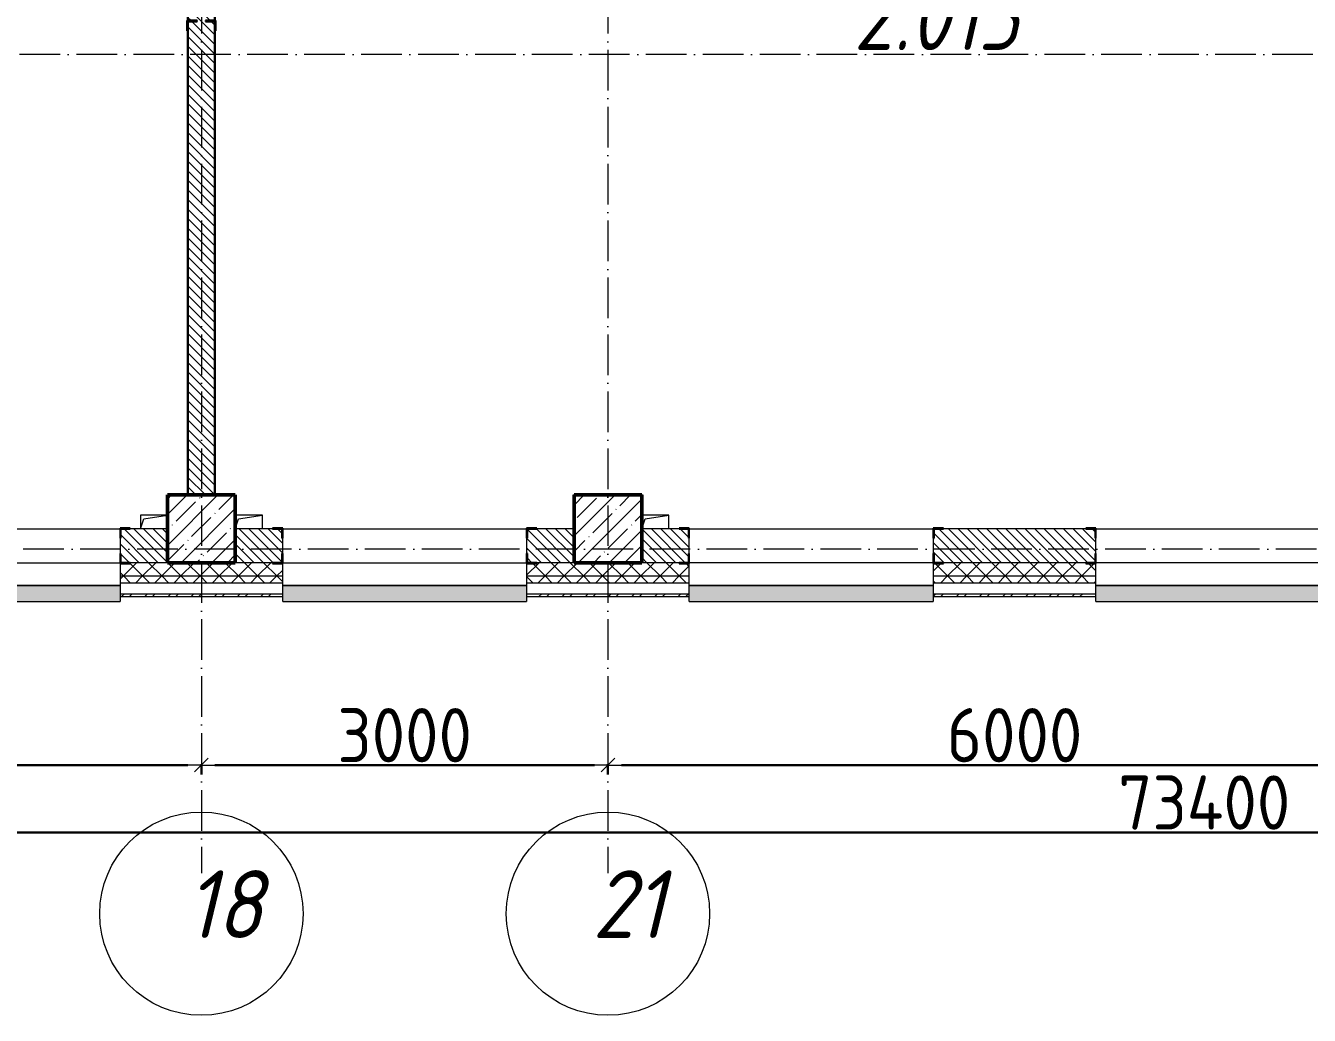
# Model space of a CAD drawing. Header units: millimetres. Extents: x -213536 to 1564669, y -45299 to 942238.
# Drawn here: x 10062 to 19533, y 510858 to 518159 of the extents above; entities that cross this region are included whole.
import ezdxf

# ---------------------------------------------------------------- set-up
doc = ezdxf.new("R2010")
doc.units = ezdxf.units.MM
doc.linetypes.add('50_200_ШТРИХ_1Т_ш5_п1_п1_', pattern=[700, 500, -100, 0, -100])
for name, color, linetype, lineweight in [('2.4) ПГП вычит ЖБбалки 0.4 м -', 24, 'Continuous', 30), ('3.1) ЖБ окна 1.2 м', 102, 'Continuous', 30), ('3.3) Вычитаем ЖБбалки 0.4м -', 31, 'Continuous', 30), ('A-____-____-DIMS', 7, 'Continuous', 9), ('A-GENM-____-MCUT', 7, 'Continuous', 25), ('A-GENM-____-OTLN', 7, 'Continuous', 9), ('A-GENM-____-OTLN-1', 7, 'Continuous', 25), ('A-GLAZ-____-OTLN', 7, 'Continuous', 9), ('A-WALL-____-MCUT', 7, 'Continuous', 13), ('A-WALL-____-MCUT-1', 7, 'Continuous', 9), ('A-WALL-____-OTLN', 7, 'Continuous', 9), ('A-WALL-____-PATT-1', 7, 'Continuous', 9), ('A-WALL-FNSH-MCUT-1', 7, 'Continuous', 9), ('S-COLS-____-MCUT', 7, 'Continuous', 50), ('S-COLS-____-OTLN', 7, 'Continuous', 9), ('S-GRID-____-IDEN', 7, 'Continuous', 9), ('S-GRID-____-OTLN-1', 7, '50_200_ШТРИХ_1Т_ш5_п1_п1_', 9), ('Марки помещений', 7, 'Continuous', 9)]:
    doc.layers.add(name, color=color, linetype=linetype, lineweight=lineweight)
doc.layers.add('A-GLAZ-____-OTLN-1', color=7, linetype='Continuous', lineweight=9, true_color=0xc0c0c0)
doc.styles.add('ISOCPEUR_I_2', font='isocpeui.ttf', dxfattribs={"width": 0.85, "height": 2.3})
doc.styles.add('ISOCPEUR_I_9', font='isocpeui.ttf', dxfattribs={"width": 0.9, "height": 250})
doc.styles.add('СПДС', font='isocpeur.ttf', dxfattribs={"width": 0.9})
doc.dimstyles.new('Размера А3', dxfattribs={"dimtxt": 200, "dimasz": 100, "dimexe": 70, "dimexo": 100, "dimgap": 20, "dimtad": 1, "dimdec": 0, "dimrnd": 10, "dimzin": 0, "dimdsep": 46, "dimtxsty": 'СПДС', "dimblk": 'ARROWHEAD_6', "dimcen": 1, "dimclrd": 256, "dimclre": 256, "dimclrt": 256, "dimazin": 0, "dimtfac": 1, "dimtdec": 0, "dimtmove": 2, "dimatfit": 3, "dimfxl": 1, "dimtolj": 1, "dimtzin": 0, "dimarcsym": 0})
pattern_1 = [(135, (-15591.663, 459015.94), (-35.35534, -35.35534), [])]
pattern_2 = [(45, (-15591.66, 459015.94), (-70.71068, 70.71068), []), (135, (-15591.66, 459015.94), (-70.71068, -70.71068), [])]

# ---------------------------------------------------------------- blocks, each defined once
blk = doc.blocks.new('BSC_Колонна _Прямоугольная - 500х500-25642906-АР1_План отверстий 2 этажа в осях 1-64_Ю-ЯЯ')
at = {"layer": 'S-COLS-____-OTLN'}
h = blk.add_hatch(dxfattribs=at)
h.set_pattern_fill('FP_20', color=256, style=0, pattern_type=2)
h.set_pattern_definition([(45, (-26950, -55431.04), (-114.04925, 114.04925), []), (45, (-26835.95, -55431.04), (-114.04925, 114.04925), [201.613, -40.323, 3.353, -36.97])])
h.paths.add_polyline_path([(-250, -250), (250, -250), (250, 250), (-250, 250), (-250, 179.1)], flags=0)
at = {"layer": 'S-COLS-____-MCUT'}
for p, q in [((250, 250), (-250, 250)), ((-250, 250), (-250, -250)), ((250, -250), (250, 250)), ((-250, -250), (250, -250))]:
    blk.add_line(p, q, dxfattribs=at)
blk = doc.blocks.new('BSC_Колонна _Прямоугольная - 500х500-V47-АР1_План отверстий 2 этажа в осях 1-64_Ю-ЯЯ')
at = {"layer": 'S-COLS-____-OTLN'}
h = blk.add_hatch(dxfattribs=at)
h.set_pattern_fill('FP_57', color=256, style=0, pattern_type=2)
h.set_pattern_definition([(45, (-29950, -55431.04), (-114.04925, 114.04925), []), (45, (-29835.95, -55431.04), (-114.04925, 114.04925), [201.613, -40.323, 3.353, -36.97])])
h.paths.add_polyline_path([(-250, -250), (250, -250), (250, 250), (-250, 250)], flags=0)
at = {"layer": 'S-COLS-____-MCUT'}
for p, q in [((250, 250), (-250, 250)), ((-250, 250), (-250, -250)), ((250, -250), (250, 250)), ((-250, -250), (250, -250))]:
    blk.add_line(p, q, dxfattribs=at)
blk = doc.blocks.new('Фахверк_СКБ_Уголок - 250_2700-27497298-АР1_План отверстий 2 этажа в осях 1-64_Ю-ЯЯ')
at = {"layer": 'A-GENM-____-MCUT'}
for p, q in [((200, 181), (125, 181)), ((125, 181), (125, 106)), ((125, 106), (131, 106)), ((131, 106), (131, 175)), ((131, 175), (200, 175)), ((200, 175), (200, 181)), ((131, -6), (125, -6)), ((125, -6), (125, -81)), ((125, -81), (200, -81)), ((131, -75), (131, -6)), ((200, -75), (131, -75)), ((200, -81), (200, -75))]:
    blk.add_line(p, q, dxfattribs=at)
blk = doc.blocks.new('Фахверк_СКБ_Уголок - 200_3550-28267367-АР1_План отверстий 2 этажа в осях 1-64_Ю-ЯЯ')
at = {"layer": 'A-GENM-____-MCUT'}
for p, q in [((200, 156), (125, 156)), ((125, 156), (125, 81)), ((131, 81), (131, 150)), ((131, 150), (200, 150)), ((200, 150), (200, 156)), ((125, 81), (131, 81)), ((131, 19), (125, 19)), ((125, 19), (125, -56)), ((131, -50), (131, 19)), ((125, -56), (200, -56)), ((200, -50), (131, -50)), ((200, -56), (200, -50))]:
    blk.add_line(p, q, dxfattribs=at)
blk = doc.blocks.new('AR_Отверстие прямоугольное _в плите_ - AR_Отверстие прямоугольное _в плите_-V167-АР1_План отверстий 2 этажа в осях 1-64_Ю-ЯЯ')
at = {"layer": 'A-GENM-____-OTLN'}
for p, q in [((100, 50), (-100, 50)), ((-100, -50), (-75, 25)), ((-75, 25), (100, 50)), ((100, -50), (100, 50))]:
    blk.add_line(p, q, dxfattribs=at)
blk = doc.blocks.new('AR_Отверстие прямоугольное _в плите_ - AR_Отверстие прямоугольное _в плите_-V175-АР1_План отверстий 2 этажа в осях 1-64_Ю-ЯЯ')
at = {"layer": 'A-GENM-____-OTLN'}
for p, q in [((100, 50), (-100, 50)), ((-100, 50), (-100, -50)), ((-100, -50), (-75, 25)), ((-75, 25), (100, 50))]:
    blk.add_line(p, q, dxfattribs=at)
blk = doc.blocks.new('Отлив_СКБ - Отлив витража_120_НВФ-31885687-АР1_План отверстий 2 этажа в осях 1-64_Ю-ЯЯ')
at = {"layer": 'A-GLAZ-____-OTLN-1'}
for points in [[(0, 0), (0, -2), (1800, -2), (1800, 0), (1023.3, 0)], [(0, -83), (0, -120), (1800, -120), (1800, -2), (0, -2), (0, -63)]]:
    blk.add_hatch(color=256, dxfattribs=at).paths.add_polyline_path(points, flags=0)
at = {"layer": 'A-GLAZ-____-OTLN'}
for p, q in [((0, 0), (1800, 0)), ((1800, -2), (0, -2)), ((0, -120), (0, -83)), ((1800, -83), (1800, -120)), ((0, -120), (1800, -120))]:
    blk.add_line(p, q, dxfattribs=at)
blk = doc.blocks.new('Ось сетки - Круг_Ø6_00__ISO-2_5_0_9K_-25732049-АР1_План отверстий 2 этажа в осях 1-64_Ю-ЯЯ')
at = {"layer": 'S-GRID-____-IDEN'}
blk.add_circle((0, 0), 3, dxfattribs=at)
blk = doc.blocks.new('ARROWHEAD_6')
at = {"color": 0, "linetype": 'Continuous'}
for p, q in [((0, 0), (-1, 0)), ((-0.5, -0.5), (0.5, 0.5))]:
    blk.add_line(p, q, dxfattribs=at)
blk = doc.blocks.new('*D5565')
at = {"layer": 'A-____-____-DIMS', "lineweight": -2, "transparency": 16777216}
for p, q in [((5358.3, 512710.5), (5358.3, 512634.4)), ((5458.3, 512704.4), (11258.3, 512704.4)), ((11358.3, 512710.5), (11358.3, 512634.4))]:
    blk.add_line(p, q, dxfattribs=at)
at = {"layer": 'Defpoints', "color": 0, "lineweight": 30, "transparency": 16777216}
for p in [(5358.3, 512810.5), (11358.3, 512810.5), (11358.3, 512704.4)]:
    blk.add_point(p, dxfattribs=at)
at = {"layer": 'A-____-____-DIMS', "lineweight": -2, "transparency": 16777216, "xscale": 100, "yscale": 100, "zscale": 100, "rotation": 180}
blk.add_blockref('ARROWHEAD_6', (5358.3, 512704.4), dxfattribs=at)
at = {"layer": 'A-____-____-DIMS', "lineweight": -2, "transparency": 16777216, "xscale": 100, "yscale": 100, "zscale": 100}
blk.add_blockref('ARROWHEAD_6', (11358.3, 512704.4), dxfattribs=at)
at = {"layer": 'A-____-____-DIMS', "transparency": 16777216, "insert": (8358.3, 512924.4), "char_height": 400, "width": 2.488, "attachment_point": 5, "style": 'СПДС'}
blk.add_mtext('\\A1;6000', dxfattribs=at)
blk = doc.blocks.new('*D5566')
at = {"layer": 'A-____-____-DIMS', "lineweight": -2, "transparency": 16777216}
for p, q in [((11358.3, 512710.5), (11358.3, 512634.4)), ((11458.3, 512704.4), (14258.3, 512704.4)), ((14358.3, 512710.5), (14358.3, 512634.4))]:
    blk.add_line(p, q, dxfattribs=at)
at = {"layer": 'Defpoints', "color": 0, "lineweight": 30, "transparency": 16777216}
for p in [(11358.3, 512810.5), (14358.3, 512810.5), (14358.3, 512704.4)]:
    blk.add_point(p, dxfattribs=at)
at = {"layer": 'A-____-____-DIMS', "lineweight": -2, "transparency": 16777216, "xscale": 100, "yscale": 100, "zscale": 100, "rotation": 180}
blk.add_blockref('ARROWHEAD_6', (11358.3, 512704.4), dxfattribs=at)
at = {"layer": 'A-____-____-DIMS', "lineweight": -2, "transparency": 16777216, "xscale": 100, "yscale": 100, "zscale": 100}
blk.add_blockref('ARROWHEAD_6', (14358.3, 512704.4), dxfattribs=at)
at = {"layer": 'A-____-____-DIMS', "transparency": 16777216, "insert": (12858.3, 512924.4), "char_height": 400, "width": 2.488, "attachment_point": 5, "style": 'СПДС'}
blk.add_mtext('\\A1;3000', dxfattribs=at)
blk = doc.blocks.new('*D5567')
at = {"layer": 'A-____-____-DIMS', "lineweight": -2, "transparency": 16777216}
for p, q in [((14358.3, 512710.5), (14358.3, 512634.4)), ((14458.3, 512704.4), (20258.3, 512704.4)), ((20358.3, 512710.5), (20358.3, 512634.4))]:
    blk.add_line(p, q, dxfattribs=at)
at = {"layer": 'Defpoints', "color": 0, "lineweight": 30, "transparency": 16777216}
for p in [(14358.3, 512810.5), (20358.3, 512810.5), (20358.3, 512704.4)]:
    blk.add_point(p, dxfattribs=at)
at = {"layer": 'A-____-____-DIMS', "lineweight": -2, "transparency": 16777216, "xscale": 100, "yscale": 100, "zscale": 100, "rotation": 180}
blk.add_blockref('ARROWHEAD_6', (14358.3, 512704.4), dxfattribs=at)
at = {"layer": 'A-____-____-DIMS', "lineweight": -2, "transparency": 16777216, "xscale": 100, "yscale": 100, "zscale": 100}
blk.add_blockref('ARROWHEAD_6', (20358.3, 512704.4), dxfattribs=at)
at = {"layer": 'A-____-____-DIMS', "transparency": 16777216, "insert": (17358.3, 512924.4), "char_height": 400, "width": 2.488, "attachment_point": 5, "style": 'СПДС'}
blk.add_mtext('\\A1;6000', dxfattribs=at)
blk = doc.blocks.new('*D5556')
at = {"layer": 'A-____-____-DIMS', "lineweight": -2, "transparency": 16777216}
for p, q in [((-17941.7, 512213.7), (-17941.7, 512137.6)), ((55458.3, 512213.7), (55458.3, 512137.6)), ((-17841.7, 512207.6), (55358.3, 512207.6))]:
    blk.add_line(p, q, dxfattribs=at)
at = {"layer": 'Defpoints', "color": 0, "lineweight": 30, "transparency": 16777216}
for p in [(-17941.7, 512313.7), (55458.3, 512313.7), (55458.3, 512207.6)]:
    blk.add_point(p, dxfattribs=at)
at = {"layer": 'A-____-____-DIMS', "lineweight": -2, "transparency": 16777216, "xscale": 100, "yscale": 100, "zscale": 100, "rotation": 180}
blk.add_blockref('ARROWHEAD_6', (-17941.7, 512207.6), dxfattribs=at)
at = {"layer": 'A-____-____-DIMS', "lineweight": -2, "transparency": 16777216, "xscale": 100, "yscale": 100, "zscale": 100}
blk.add_blockref('ARROWHEAD_6', (55458.3, 512207.6), dxfattribs=at)
at = {"layer": 'A-____-____-DIMS', "transparency": 16777216, "insert": (18758.3, 512427.6), "char_height": 400, "width": 3.186, "attachment_point": 5, "style": 'СПДС'}
blk.add_mtext('\\A1;73400', dxfattribs=at)
blk = doc.blocks.new('2этаж')
at = {"layer": 'S-GRID-____-OTLN-1', "color": 251, "ltscale": 0.6, "true_color": 0x636466}
for p, q in [((11358.3, 549908.8), (11358.3, 511907.5)), ((14358.3, 549908.8), (14358.3, 511907.5)), ((59888.4, 517947), (-20260.4, 517947)), ((88482.7, 514297), (-20260.4, 514297))]:
    blk.add_line(p, q, dxfattribs=at)
at = {"layer": 'S-GRID-____-IDEN', "xscale": 250, "yscale": 250, "zscale": 99.99999999999993, "rotation": 180}
for p in [(11358.3, 511607.5), (14358.3, 511607.5)]:
    blk.add_blockref('Ось сетки - Круг_Ø6_00__ISO-2_5_0_9K_-25732049-АР1_План отверстий 2 этажа в осях 1-64_Ю-ЯЯ', p, dxfattribs=at)
at = {"layer": 'S-GRID-____-IDEN', "char_height": 500, "width": 346.329, "attachment_point": 1, "style": 'ISOCPEUR_I_9'}
for s, insert in [('18', (11243.2, 511927.3)), ('21', (14243.2, 511927.3))]:
    blk.add_mtext(s, dxfattribs=dict(at, insert=insert))
at = {"layer": 'A-____-____-DIMS'}
for base, p1, p2, picture, middle in [((11358.3, 512704.4), (5358.3, 512810.5), (11358.3, 512810.5), '*D5565', (8358.3, 512924.4)), ((14358.3, 512704.4), (11358.3, 512810.5), (14358.3, 512810.5), '*D5566', (12858.3, 512924.4)), ((20358.3, 512704.4), (14358.3, 512810.5), (20358.3, 512810.5), '*D5567', (17358.3, 512924.4)), ((55458.3, 512207.6), (-17941.7, 512313.7), (55458.3, 512313.7), '*D5556', (18758.3, 512427.6))]:
    dim = blk.add_linear_dim(base=base, p1=p1, p2=p2, dimstyle='Размера А3', override={"dimtxt": 400}, dxfattribs=at)
    dim.commit()
    dim.dimension.update_dxf_attribs({"geometry": picture, "text_midpoint": middle})

msp = doc.modelspace()

# ---------------------------------------------------------------- hatches: boundary and pattern name
at = {"layer": 'A-WALL-____-PATT-1'}
h = msp.add_hatch(dxfattribs=at)
h.set_pattern_fill('FP_6', color=256, style=0, pattern_type=2)
h.set_pattern_definition(pattern_1)
h.paths.add_polyline_path([(11258.3, 514697), (11458.3, 514697), (11458.3, 518191), (11389.3, 518191), (11389.3, 518197), (11458.3, 518197), (11458.3, 521697), (11258.3, 521697), (11258.3, 518197), (11327.3, 518197), (11327.3, 518191), (11258.3, 518191), (11258.3, 516240.5)], flags=0)
h = msp.add_hatch(dxfattribs=at)
h.set_pattern_fill('FP_6', color=256, style=0, pattern_type=2)
h.set_pattern_definition(pattern_1)
h.paths.add_polyline_path([(10905.7, 514197), (11108.3, 514197), (11108.3, 514447), (10764.3, 514447), (10764.3, 514378), (10758.3, 514378), (10758.3, 514266), (10764.3, 514266), (10764.3, 514197), (10833.3, 514197)], flags=0)
h.paths.add_polyline_path([(8883.3, 514197), (8952.3, 514197), (8952.3, 514266), (8958.3, 514266), (8958.3, 514378), (8952.3, 514378), (8952.3, 514447), (7764.3, 514447), (7764.3, 514378), (7758.3, 514378), (7758.3, 514266), (7764.3, 514266), (7764.3, 514197), (8254.4, 514197)], flags=0)
h.paths.add_polyline_path([(5702.3, 514197), (5952.3, 514197), (5952.3, 514266), (5958.3, 514266), (5958.3, 514378), (5952.3, 514378), (5952.3, 514447), (5608.3, 514447), (5608.3, 514197)], flags=0)
h = msp.add_hatch(dxfattribs=at)
h.set_pattern_fill('FP_6', color=256, style=0, pattern_type=2)
h.set_pattern_definition(pattern_1)
h.paths.add_polyline_path([(13833.3, 514197), (14108.3, 514197), (14108.3, 514447), (13764.3, 514447), (13764.3, 514378), (13758.3, 514378), (13758.3, 514266), (13764.3, 514266), (13764.3, 514197)], flags=0)
h.paths.add_polyline_path([(11608.3, 514197), (11952.3, 514197), (11952.3, 514266), (11958.3, 514266), (11958.3, 514378), (11952.3, 514378), (11952.3, 514447), (11608.3, 514447)], flags=0)
h = msp.add_hatch(dxfattribs=at)
h.set_pattern_fill('FP_6', color=256, style=0, pattern_type=2)
h.set_pattern_definition(pattern_1)
h.paths.add_polyline_path([(19764.3, 514197), (20108.3, 514197), (20108.3, 514447), (19764.3, 514447), (19764.3, 514378), (19758.3, 514378), (19758.3, 514266), (19764.3, 514266)], flags=0)
h.paths.add_polyline_path([(17883.3, 514197), (17952.3, 514197), (17952.3, 514266), (17958.3, 514266), (17958.3, 514378), (17952.3, 514378), (17952.3, 514447), (16764.3, 514447), (16764.3, 514378), (16758.3, 514378), (16758.3, 514266), (16764.3, 514266), (16764.3, 514197), (16833.3, 514197)], flags=0)
h.paths.add_polyline_path([(14952.3, 514197), (14952.3, 514266), (14958.3, 514266), (14958.3, 514378), (14952.3, 514378), (14952.3, 514447), (14608.3, 514447), (14608.3, 514197), (14883.3, 514197)], flags=0)
h = msp.add_hatch(dxfattribs=at)
h.set_pattern_fill('FP_1', color=256, style=0, pattern_type=2)
h.set_pattern_definition(pattern_2)
h.paths.add_polyline_path([(58628.2, 514097), (58708.3, 514097), (58708.3, 514197), (52358.3, 514197), (52358.3, 514097), (55093.2, 514097)], flags=0)
h.paths.add_polyline_path([(49408.3, 514097), (51358.3, 514097), (51358.3, 514197), (49483.3, 514197), (49483.3, 514191), (49408.3, 514191)], flags=0)
h.paths.add_polyline_path([(48408.3, 514097), (48408.3, 514191), (48333.3, 514191), (48333.3, 514197), (47383.3, 514197), (47383.3, 514191), (47308.3, 514191), (47308.3, 514097), (48023.2, 514097)], flags=0)
h.paths.add_polyline_path([(44488.2, 514097), (45508.3, 514097), (45508.3, 514191), (45433.3, 514191), (45433.3, 514197), (44383.3, 514197), (44383.3, 514191), (44308.3, 514191), (44308.3, 514097), (44383.3, 514097)], flags=0)
h.paths.add_polyline_path([(42508.3, 514097), (42508.3, 514191), (42433.3, 514191), (42433.3, 514197), (41383.3, 514197), (41383.3, 514191), (41308.3, 514191), (41308.3, 514097), (41836.9, 514097)], flags=0)
h.paths.add_polyline_path([(38743.8, 514097), (39508.3, 514097), (39508.3, 514191), (39433.3, 514191), (39433.3, 514197), (38383.3, 514197), (38383.3, 514191), (38308.3, 514191), (38308.3, 514097), (38658.3, 514097)], flags=0)
h.paths.add_polyline_path([(36433.3, 514097), (36508.3, 514097), (36508.3, 514191), (36433.3, 514191), (36433.3, 514197), (35383.3, 514197), (35383.3, 514191), (35308.3, 514191), (35308.3, 514097), (35650.7, 514097)], flags=0)
h.paths.add_polyline_path([(32308.3, 514097), (33508.3, 514097), (33508.3, 514191), (33433.3, 514191), (33433.3, 514197), (32383.3, 514197), (32383.3, 514191), (32308.3, 514191)], flags=0)
h.paths.add_polyline_path([(26883.3, 514097), (26958.3, 514097), (26958.3, 514191), (26883.3, 514191), (26883.3, 514197), (25833.3, 514197), (25833.3, 514191), (25758.3, 514191), (25758.3, 514097), (26813.2, 514097)], flags=0)
h.paths.add_polyline_path([(28833.3, 514097), (30508.3, 514097), (30508.3, 514191), (30433.3, 514191), (30433.3, 514197), (28833.3, 514197), (28833.3, 514191), (28758.3, 514191), (28758.3, 514097)], flags=0)
h.paths.add_polyline_path([(23883.3, 514097), (23958.3, 514097), (23958.3, 514191), (23883.3, 514191), (23883.3, 514197), (22833.3, 514197), (22833.3, 514191), (22758.3, 514191), (22758.3, 514097), (23608.3, 514097)], flags=0)
h.paths.add_polyline_path([(20958.3, 514097), (20958.3, 514191), (20883.3, 514191), (20883.3, 514197), (19833.3, 514197), (19833.3, 514191), (19758.3, 514191), (19758.3, 514097), (20626.9, 514097)], flags=0)
h.paths.add_polyline_path([(16758.3, 514097), (17958.3, 514097), (17958.3, 514191), (17883.3, 514191), (17883.3, 514197), (16833.3, 514197), (16833.3, 514191), (16758.3, 514191)], flags=0)
h.paths.add_polyline_path([(14958.3, 514097), (14958.3, 514191), (14883.3, 514191), (14883.3, 514197), (13833.3, 514197), (13833.3, 514191), (13758.3, 514191), (13758.3, 514097), (14883.3, 514097)], flags=0)
h.paths.add_polyline_path([(11108.3, 514097), (11958.3, 514097), (11958.3, 514191), (11883.3, 514191), (11883.3, 514197), (10833.3, 514197), (10833.3, 514191), (10758.3, 514191), (10758.3, 514097), (10905.7, 514097)], flags=0)
h.paths.add_polyline_path([(8958.3, 514097), (8958.3, 514191), (8883.3, 514191), (8883.3, 514197), (7833.3, 514197), (7833.3, 514191), (7758.3, 514191), (7758.3, 514097), (8254.4, 514097)], flags=0)
h.paths.add_polyline_path([(5958.3, 514097), (5958.3, 514191), (5883.3, 514191), (5883.3, 514197), (4833.3, 514197), (4833.3, 514191), (4758.3, 514191), (4758.3, 514097), (5883.3, 514097)], flags=0)
h.paths.add_polyline_path([(2958.3, 514097), (2958.3, 514191), (2883.3, 514191), (2883.3, 514197), (1833.3, 514197), (1833.3, 514191), (1758.3, 514191), (1758.3, 514097), (2951.9, 514097)], flags=0)
h.paths.add_polyline_path([(758.3, 514097), (758.3, 514191), (683.3, 514191), (683.3, 514197), (-9041.7, 514197), (-9041.7, 514097), (300.7, 514097)], flags=0)
h.paths.add_polyline_path([(-10041.7, 514097), (-10041.7, 514197), (-18041.7, 514197), (-18041.7, 514097), (-12071.8, 514097)], flags=0)
h = msp.add_hatch(dxfattribs=at)
h.set_pattern_fill('FP_1', color=256, style=0, pattern_type=2)
h.set_pattern_definition(pattern_2)
h.paths.add_polyline_path([(58708.3, 514047), (58708.3, 514097), (52358.3, 514097), (52358.3, 514047), (58628.2, 514047)], flags=0)
h.paths.add_polyline_path([(51358.3, 514047), (51358.3, 514097), (49408.3, 514097), (49408.3, 514047), (49790.7, 514047)], flags=0)
h.paths.add_polyline_path([(48408.3, 514047), (48408.3, 514097), (47308.3, 514097), (47308.3, 514047), (48023.2, 514047)], flags=0)
h.paths.add_polyline_path([(45508.3, 514047), (45508.3, 514097), (44308.3, 514097), (44308.3, 514047), (44488.2, 514047)], flags=0)
h.paths.add_polyline_path([(42508.3, 514047), (42508.3, 514097), (41308.3, 514097), (41308.3, 514047), (41836.9, 514047)], flags=0)
h.paths.add_polyline_path([(39508.3, 514047), (39508.3, 514097), (38308.3, 514097), (38308.3, 514047), (39185.7, 514047)], flags=0)
h.paths.add_polyline_path([(35308.3, 514047), (36508.3, 514047), (36508.3, 514097), (35308.3, 514097)], flags=0)
h.paths.add_polyline_path([(32999.4, 514047), (33508.3, 514047), (33508.3, 514097), (32308.3, 514097), (32308.3, 514047)], flags=0)
h.paths.add_polyline_path([(28758.3, 514047), (30508.3, 514047), (30508.3, 514097), (28758.3, 514097)], flags=0)
h.paths.add_polyline_path([(25758.3, 514047), (26958.3, 514047), (26958.3, 514097), (25758.3, 514097)], flags=0)
h.paths.add_polyline_path([(23958.3, 514047), (23958.3, 514097), (22758.3, 514097), (22758.3, 514047), (23278.2, 514047)], flags=0)
h.paths.add_polyline_path([(17958.3, 514047), (17958.3, 514097), (16758.3, 514097), (16758.3, 514047)], flags=0)
h.paths.add_polyline_path([(19758.3, 514047), (20958.3, 514047), (20958.3, 514097), (19758.3, 514097)], flags=0)
h.paths.add_polyline_path([(14958.3, 514047), (14958.3, 514097), (13758.3, 514097), (13758.3, 514047), (14440.7, 514047)], flags=0)
h.paths.add_polyline_path([(11958.3, 514047), (11958.3, 514097), (10758.3, 514097), (10758.3, 514047), (11789.4, 514047)], flags=0)
h.paths.add_polyline_path([(7758.3, 514047), (8958.3, 514047), (8958.3, 514097), (7758.3, 514097)], flags=0)
h.paths.add_polyline_path([(5958.3, 514047), (5958.3, 514097), (4758.3, 514097), (4758.3, 514047), (5603.2, 514047)], flags=0)
h.paths.add_polyline_path([(2951.9, 514047), (2958.3, 514047), (2958.3, 514097), (1758.3, 514097), (1758.3, 514047), (2068.2, 514047)], flags=0)
h.paths.add_polyline_path([(758.3, 514047), (758.3, 514097), (-9041.7, 514097), (-9041.7, 514047), (300.7, 514047)], flags=0)
h.paths.add_polyline_path([(-10041.7, 514047), (-10041.7, 514097), (-18141.7, 514097), (-18141.7, 514047), (-12071.8, 514047)], flags=0)
h = msp.add_hatch(dxfattribs=at)
h.set_pattern_fill('FP_3', color=256, style=0, pattern_type=2)
h.set_pattern_definition([(45, (-15591.66, 459015.94), (-85.53659, 85.53659), []), (45, (-15534.64, 459015.94), (-85.53659, 85.53659), [])])
h.paths.add_polyline_path([(29623.3, 513947), (29623.3, 513967), (28758.3, 513967), (28758.3, 513947), (29464.4, 513947)], flags=0)
h.paths.add_polyline_path([(26813.2, 513947), (26958.3, 513947), (26958.3, 513967), (25758.3, 513967), (25758.3, 513947)], flags=0)
h.paths.add_polyline_path([(23278.2, 513947), (23958.3, 513947), (23958.3, 513967), (22758.3, 513967), (22758.3, 513947)], flags=0)
h.paths.add_polyline_path([(20958.3, 513947), (20958.3, 513967), (19758.3, 513967), (19758.3, 513947), (20626.9, 513947)], flags=0)
h.paths.add_polyline_path([(17958.3, 513947), (17958.3, 513967), (16758.3, 513967), (16758.3, 513947)], flags=0)
h.paths.add_polyline_path([(14958.3, 513947), (14958.3, 513967), (13758.3, 513967), (13758.3, 513947), (14440.7, 513947)], flags=0)
h.paths.add_polyline_path([(11789.4, 513947), (11958.3, 513947), (11958.3, 513967), (10758.3, 513967), (10758.3, 513947), (10905.7, 513947)], flags=0)
h.paths.add_polyline_path([(8958.3, 513947), (8958.3, 513967), (7758.3, 513967), (7758.3, 513947), (8254.4, 513947)], flags=0)
h.paths.add_polyline_path([(5603.2, 513947), (5958.3, 513947), (5958.3, 513967), (4758.3, 513967), (4758.3, 513947)], flags=0)
h.paths.add_polyline_path([(1758.3, 513947), (2958.3, 513947), (2958.3, 513967), (1758.3, 513967)], flags=0)
h.paths.add_polyline_path([(758.3, 513947), (758.3, 513967), (-9041.7, 513967), (-9041.7, 513947), (300.7, 513947)], flags=0)
h.paths.add_polyline_path([(-10041.7, 513947), (-10041.7, 513967), (-18271.7, 513967), (-18271.7, 513947), (-12071.8, 513947)], flags=0)

# ---------------------------------------------------------------- linework, layer by layer
at = {"layer": '2.4) ПГП вычит ЖБбалки 0.4 м -'}
for points in [[(11258.3, 521347), (11258.3, 514697)], [(11458.3, 514697), (11458.3, 521297)]]:
    msp.add_lwpolyline(points, dxfattribs=at)
at = {"layer": '3.3) Вычитаем ЖБбалки 0.4м -'}
msp.add_lwpolyline([(14108.3, 514447), (14108.3, 514697), (14608.3, 514697), (14608.3, 514447)], dxfattribs=at)
at = {"layer": 'A-WALL-____-MCUT'}
for p, q in [((11258.3, 518122), (11258.3, 514697)), ((11458.3, 514697), (11458.3, 518122)), ((11108.3, 514447), (10833.3, 514447)), ((11883.3, 514447), (11608.3, 514447)), ((14108.3, 514447), (13833.3, 514447)), ((14883.3, 514447), (14608.3, 514447)), ((17883.3, 514447), (16833.3, 514447)), ((10758.3, 514378), (10758.3, 514266)), ((11958.3, 514266), (11958.3, 514378)), ((13758.3, 514378), (13758.3, 514266)), ((14958.3, 514266), (14958.3, 514378)), ((16758.3, 514378), (16758.3, 514266)), ((17958.3, 514266), (17958.3, 514378)), ((10758.3, 514191), (10758.3, 513967)), ((11958.3, 513967), (11958.3, 514191)), ((13758.3, 514191), (13758.3, 513967)), ((14958.3, 513967), (14958.3, 514191)), ((16758.3, 514191), (16758.3, 513967)), ((17958.3, 513967), (17958.3, 514191)), ((10758.3, 513967), (11958.3, 513967)), ((13758.3, 513967), (14958.3, 513967)), ((16758.3, 513967), (17958.3, 513967))]:
    msp.add_line(p, q, dxfattribs=at)
at = {"layer": 'A-WALL-____-MCUT-1'}
for p, q in [((11108.3, 514197), (10833.3, 514197)), ((11883.3, 514197), (11608.3, 514197)), ((14108.3, 514197), (13833.3, 514197)), ((14883.3, 514197), (14608.3, 514197)), ((17883.3, 514197), (16833.3, 514197)), ((11958.3, 514097), (10758.3, 514097)), ((11958.3, 514047), (10758.3, 514047)), ((14958.3, 514097), (13758.3, 514097)), ((14958.3, 514047), (13758.3, 514047)), ((17958.3, 514097), (16758.3, 514097)), ((17958.3, 514047), (16758.3, 514047))]:
    msp.add_line(p, q, dxfattribs=at)
at = {"layer": 'A-WALL-____-OTLN'}
for p, q in [((8958.3, 514447), (10758.3, 514447)), ((11958.3, 514447), (13758.3, 514447)), ((14958.3, 514447), (16758.3, 514447)), ((17958.3, 514447), (19758.3, 514447)), ((8958.3, 514197), (10758.3, 514197)), ((11958.3, 514197), (13758.3, 514197)), ((16758.3, 514197), (14958.3, 514197)), ((19758.3, 514197), (17958.3, 514197))]:
    msp.add_line(p, q, dxfattribs=at)
at = {"layer": 'A-WALL-FNSH-MCUT-1'}
for p, q in [((10758.3, 513967), (10758.3, 513967)), ((10758.3, 513967), (10758.3, 513947)), ((10758.3, 513947), (11958.3, 513947)), ((11958.3, 513947), (11958.3, 513967)), ((13758.3, 513967), (13758.3, 513947)), ((13758.3, 513947), (14958.3, 513947)), ((14958.3, 513947), (14958.3, 513967)), ((16758.3, 513967), (16758.3, 513967)), ((16758.3, 513967), (16758.3, 513947)), ((16758.3, 513947), (17958.3, 513947)), ((17958.3, 513947), (17958.3, 513967))]:
    msp.add_line(p, q, dxfattribs=at)

# ---------------------------------------------------------------- block references
at = {"layer": '3.1) ЖБ окна 1.2 м'}
msp.add_blockref('2этаж', (0, 0), dxfattribs=at)
at = {"layer": 'A-GENM-____-OTLN'}
for name, p in [('AR_Отверстие прямоугольное _в плите_ - AR_Отверстие прямоугольное _в плите_-V175-АР1_План отверстий 2 этажа в осях 1-64_Ю-ЯЯ', (11008.3, 514497)), ('AR_Отверстие прямоугольное _в плите_ - AR_Отверстие прямоугольное _в плите_-V167-АР1_План отверстий 2 этажа в осях 1-64_Ю-ЯЯ', (11708.3, 514497)), ('AR_Отверстие прямоугольное _в плите_ - AR_Отверстие прямоугольное _в плите_-V167-АР1_План отверстий 2 этажа в осях 1-64_Ю-ЯЯ', (14708.3, 514497))]:
    msp.add_blockref(name, p, dxfattribs=at)
at = {"layer": 'A-GENM-____-OTLN-1'}
for name, p, rotation in [('Фахверк_СКБ_Уголок - 200_3550-28267367-АР1_План отверстий 2 этажа в осях 1-64_Ю-ЯЯ', (11308.3, 518322), 269.9999999999999), ('Фахверк_СКБ_Уголок - 250_2700-27497298-АР1_План отверстий 2 этажа в осях 1-64_Ю-ЯЯ', (12083.3, 514372), 180), ('Фахверк_СКБ_Уголок - 250_2700-27497298-АР1_План отверстий 2 этажа в осях 1-64_Ю-ЯЯ', (15083.3, 514372), 180), ('Фахверк_СКБ_Уголок - 250_2700-27497298-АР1_План отверстий 2 этажа в осях 1-64_Ю-ЯЯ', (18083.3, 514372), 180)]:
    msp.add_blockref(name, p, dxfattribs=dict(at, rotation=rotation))
for p in [(10633.3, 514272), (13633.3, 514272), (16633.3, 514272)]:
    msp.add_blockref('Фахверк_СКБ_Уголок - 250_2700-27497298-АР1_План отверстий 2 этажа в осях 1-64_Ю-ЯЯ', p, dxfattribs=at)
at = {"layer": 'A-GLAZ-____-OTLN'}
for p in [(8958.3, 514030), (11958.3, 514030), (14958.3, 514030), (17958.3, 514030)]:
    msp.add_blockref('Отлив_СКБ - Отлив витража_120_НВФ-31885687-АР1_План отверстий 2 этажа в осях 1-64_Ю-ЯЯ', p, dxfattribs=at)
at = {"layer": 'S-COLS-____-OTLN'}
for name, p in [('BSC_Колонна _Прямоугольная - 500х500-25642906-АР1_План отверстий 2 этажа в осях 1-64_Ю-ЯЯ', (11358.3, 514447)), ('BSC_Колонна _Прямоугольная - 500х500-V47-АР1_План отверстий 2 этажа в осях 1-64_Ю-ЯЯ', (14358.3, 514447))]:
    msp.add_blockref(name, p, dxfattribs=at)

# ---------------------------------------------------------------- texts
at = {"layer": 'Марки помещений', "insert": (16170.9, 518479.1), "char_height": 500, "width": 737.552, "attachment_point": 1, "style": 'ISOCPEUR_I_2'}
msp.add_mtext('2.013', dxfattribs=at)

doc.saveas('drawing.dxf')
